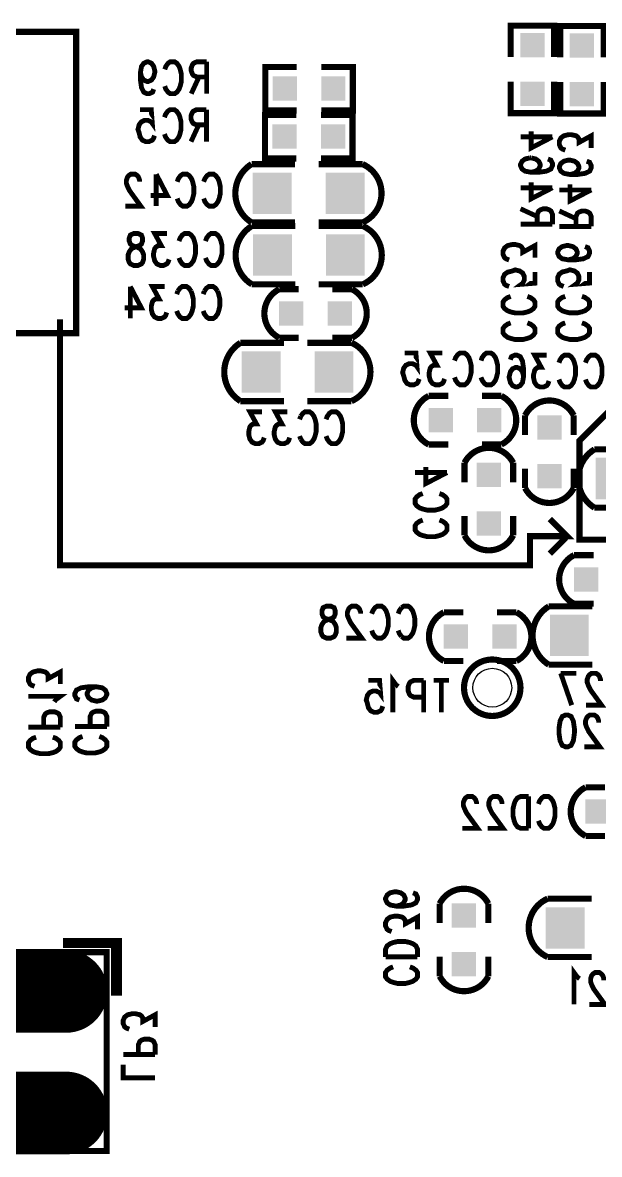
# Model space of a CAD drawing. Extents: x 64 to 173, y 17 to 95.
# Drawn here: x 143.13 to 154.99, y 35.66 to 58.93 of the extents above; entities that cross this region are included whole.
import ezdxf

# ---------------------------------------------------------------- set-up
doc = ezdxf.new("R2010")
doc.units = 0
doc.header["$MEASUREMENT"] = 0
doc.layers.get('0').update_dxf_attribs({"linetype": 'CONTINUOUS'})
doc.layers.add('PASTEMASKBOTTOM', color=5, linetype='CONTINUOUS')
doc.layers.add('SILKSCREENBOTTO', color=9, linetype='CONTINUOUS')

# ---------------------------------------------------------------- blocks, each defined once
blk = doc.blocks.new('ROUND_106')
blk.add_circle((0, 0), 0.4)
blk = doc.blocks.new('SQUARE_225')
blk.add_solid([(0.250062, 0.250062), (0.250062, -0.250062), (-0.250062, 0.250062), (-0.250062, -0.250062)])
blk = doc.blocks.new('RECTANGLE_226')
blk.add_solid([(0.40005, 0.424942), (0.40005, -0.424942), (-0.40005, 0.424942), (-0.40005, -0.424942)])
blk = doc.blocks.new('OBLONG_371')
at = {"const_width": 1.70002}
blk.add_lwpolyline([(1.149986, 0), (-1.149986, 0)], dxfattribs=at)
at = {"const_width": 0.85001}
for points in [[(-1.57499, 0, 1), (-0.724982, 0, 1)], [(0.724982, 0, 1), (1.57499, 0, 1)]]:
    blk.add_lwpolyline(points, format="xyb", close=True, dxfattribs=at)

msp = doc.modelspace()

# ---------------------------------------------------------------- linework, layer by layer
at = {"layer": 'SILKSCREENBOTTO', "color": 5}
for points, const_width in [([(154.062, 58.223), (154.062, 58.869), (153.167, 58.869), (153.167, 58.223)], 0.127), ([(154.186, 58.218), (154.186, 58.864), (155.081, 58.864), (155.081, 58.218)], 0.127), ([(134.849, 52.546), (134.849, 58.742), (144.23, 58.742), (144.23, 52.546), (134.849, 52.546)], 0.127), ([(145.552, 57.908), (145.574, 57.815), (145.62, 57.752), (145.688, 57.721), (145.711, 57.721), (145.779, 57.752), (145.824, 57.815), (145.847, 57.908), (145.847, 57.94), (145.824, 58.033), (145.779, 58.096), (145.711, 58.127), (145.688, 58.127), (145.62, 58.096), (145.574, 58.033), (145.552, 57.908), (145.552, 57.752), (145.574, 57.596), (145.62, 57.502), (145.688, 57.471), (145.733, 57.471), (145.802, 57.502), (145.824, 57.565)], 0.1), ([(146.052, 57.971), (146.074, 58.033), (146.12, 58.096), (146.165, 58.127), (146.256, 58.127), (146.302, 58.096), (146.347, 58.033), (146.37, 57.971), (146.393, 57.877), (146.393, 57.721), (146.37, 57.627), (146.347, 57.565), (146.302, 57.502), (146.256, 57.471), (146.165, 57.471), (146.12, 57.502), (146.074, 57.565), (146.052, 57.627)], 0.1), ([(146.915, 58.127), (146.711, 58.127), (146.643, 58.096), (146.62, 58.065), (146.597, 58.002), (146.597, 57.94), (146.62, 57.877), (146.643, 57.846), (146.711, 57.815), (146.915, 57.815)], 0.1), ([(146.915, 58.127), (146.915, 57.471)], 0.1), ([(148.766, 58.019), (148.12, 58.019), (148.12, 57.125), (148.766, 57.125)], 0.127), ([(149.274, 58.019), (149.92, 58.019), (149.92, 57.125), (149.274, 57.125)], 0.127), ([(146.756, 57.815), (146.597, 57.471)], 0.1), ([(154.062, 57.715), (154.062, 57.069), (153.167, 57.069), (153.167, 57.715)], 0.127), ([(154.186, 57.71), (154.186, 57.064), (155.081, 57.064), (155.081, 57.71)], 0.127), ([(145.546, 57.142), (145.774, 57.142), (145.796, 56.86), (145.774, 56.891), (145.706, 56.923), (145.637, 56.923), (145.569, 56.891), (145.524, 56.829), (145.501, 56.735), (145.524, 56.673), (145.546, 56.579), (145.592, 56.517), (145.66, 56.485), (145.728, 56.485), (145.796, 56.517), (145.819, 56.548), (145.842, 56.61)], 0.1), ([(146.046, 56.985), (146.069, 57.048), (146.114, 57.11), (146.16, 57.142), (146.251, 57.142), (146.296, 57.11), (146.342, 57.048), (146.364, 56.985), (146.387, 56.891), (146.387, 56.735), (146.364, 56.641), (146.342, 56.579), (146.296, 56.517), (146.251, 56.485), (146.16, 56.485), (146.114, 56.517), (146.069, 56.579), (146.046, 56.641)], 0.1), ([(146.91, 57.142), (146.706, 57.142), (146.637, 57.11), (146.615, 57.079), (146.592, 57.016), (146.592, 56.954), (146.615, 56.891), (146.637, 56.86), (146.706, 56.829), (146.91, 56.829)], 0.1), ([(146.91, 57.142), (146.91, 56.485)], 0.1), ([(148.761, 57.034), (148.115, 57.034), (148.115, 56.139), (148.761, 56.139)], 0.127), ([(149.269, 57.034), (149.915, 57.034), (149.915, 56.139), (149.269, 56.139)], 0.127), ([(146.751, 56.829), (146.592, 56.485)], 0.1), ([(154.027, 56.583), (153.37, 56.583)], 0.1), ([(154.027, 56.583), (153.589, 56.355), (153.589, 56.696)], 0.1), ([(154.825, 56.356), (154.825, 56.606), (154.574, 56.469), (154.574, 56.537), (154.543, 56.583), (154.512, 56.606), (154.418, 56.628), (154.356, 56.628), (154.262, 56.606), (154.2, 56.56), (154.168, 56.492), (154.168, 56.424), (154.2, 56.356), (154.231, 56.333), (154.293, 56.31)], 0.1), ([(148.732, 56.023), (147.838, 56.023)], 0.127), ([(150.121, 56.023), (149.215, 56.023)], 0.127), ([(153.933, 56.128), (153.995, 56.105), (154.027, 56.037), (154.027, 55.992), (153.995, 55.923), (153.902, 55.878), (153.745, 55.855), (153.589, 55.855), (153.464, 55.878), (153.401, 55.923), (153.37, 55.992), (153.37, 56.014), (153.401, 56.082), (153.464, 56.128), (153.558, 56.151)], 0.1), ([(153.558, 56.151), (153.589, 56.151)], 0.1), ([(153.589, 56.151), (153.683, 56.128), (153.745, 56.082), (153.777, 56.014), (153.777, 55.992), (153.745, 55.923), (153.683, 55.878), (153.589, 55.855)], 0.1), ([(154.731, 56.083), (154.793, 56.06), (154.825, 55.992), (154.825, 55.947), (154.793, 55.878), (154.699, 55.833), (154.543, 55.81), (154.387, 55.81), (154.262, 55.833), (154.2, 55.878), (154.168, 55.947), (154.168, 55.969), (154.2, 56.037), (154.262, 56.083), (154.356, 56.106), (154.387, 56.106), (154.481, 56.083), (154.543, 56.037), (154.574, 55.969), (154.574, 55.947), (154.543, 55.878), (154.481, 55.833), (154.387, 55.81)], 0.1), ([(145.535, 55.66), (145.535, 55.691), (145.512, 55.754), (145.49, 55.785), (145.444, 55.816), (145.353, 55.816), (145.308, 55.785), (145.285, 55.754), (145.263, 55.691), (145.263, 55.629), (145.285, 55.566), (145.331, 55.473), (145.558, 55.16), (145.24, 55.16)], 0.1), ([(145.876, 55.816), (146.103, 55.379), (145.762, 55.379)], 0.1), ([(145.876, 55.816), (145.876, 55.16)], 0.1), ([(146.308, 55.66), (146.331, 55.723), (146.376, 55.785), (146.422, 55.816), (146.512, 55.816), (146.558, 55.785), (146.603, 55.723), (146.626, 55.66), (146.649, 55.566), (146.649, 55.41), (146.626, 55.316), (146.603, 55.254), (146.558, 55.191), (146.512, 55.16), (146.422, 55.16), (146.376, 55.191), (146.331, 55.254), (146.308, 55.316)], 0.1), ([(146.853, 55.66), (146.876, 55.723), (146.922, 55.785), (146.967, 55.816), (147.058, 55.816), (147.103, 55.785), (147.149, 55.723), (147.172, 55.66), (147.194, 55.566), (147.194, 55.41), (147.172, 55.316), (147.149, 55.254), (147.103, 55.191), (147.058, 55.16), (146.967, 55.16), (146.922, 55.191), (146.876, 55.254), (146.853, 55.316)], 0.1), ([(154.027, 55.537), (153.589, 55.31), (153.589, 55.651)], 0.1), ([(154.825, 55.492), (154.387, 55.265), (154.387, 55.606)], 0.1), ([(154.027, 55.537), (153.37, 55.537)], 0.1), ([(154.825, 55.492), (154.168, 55.492)], 0.1), ([(153.714, 54.946), (153.37, 55.105)], 0.1), ([(154.027, 54.787), (154.027, 54.992), (153.995, 55.06), (153.964, 55.082), (153.902, 55.105), (153.839, 55.105), (153.777, 55.082), (153.745, 55.06), (153.714, 54.992), (153.714, 54.787)], 0.1), ([(154.512, 54.901), (154.168, 55.06)], 0.1), ([(154.825, 54.742), (154.825, 54.947), (154.793, 55.015), (154.762, 55.037), (154.699, 55.06), (154.637, 55.06), (154.574, 55.037), (154.543, 55.015), (154.512, 54.947), (154.512, 54.742)], 0.1), ([(147.838, 54.823), (148.732, 54.823)], 0.127), ([(148.737, 54.751), (147.843, 54.751)], 0.127), ([(149.215, 54.823), (150.121, 54.823)], 0.127), ([(150.126, 54.751), (149.22, 54.751)], 0.127), ([(154.027, 54.787), (153.37, 54.787)], 0.1), ([(154.825, 54.742), (154.168, 54.742)], 0.1), ([(145.504, 54.596), (145.572, 54.565), (145.595, 54.503), (145.595, 54.44), (145.572, 54.378), (145.527, 54.346), (145.436, 54.315), (145.368, 54.284), (145.322, 54.221), (145.299, 54.159), (145.299, 54.065), (145.322, 54.002), (145.345, 53.971), (145.413, 53.94), (145.504, 53.94), (145.572, 53.971), (145.595, 54.002), (145.618, 54.065), (145.618, 54.159), (145.595, 54.221), (145.55, 54.284), (145.481, 54.315), (145.39, 54.346), (145.345, 54.378), (145.322, 54.44), (145.322, 54.503), (145.345, 54.565), (145.413, 54.596), (145.504, 54.596)], 0.1), ([(146.095, 54.596), (145.845, 54.596), (145.981, 54.346), (145.913, 54.346), (145.868, 54.315), (145.845, 54.284), (145.822, 54.19), (145.822, 54.127), (145.845, 54.034), (145.89, 53.971), (145.959, 53.94), (146.027, 53.94), (146.095, 53.971), (146.118, 54.002), (146.14, 54.065)], 0.1), ([(146.345, 54.44), (146.368, 54.503), (146.413, 54.565), (146.459, 54.596), (146.55, 54.596), (146.595, 54.565), (146.641, 54.503), (146.663, 54.44), (146.686, 54.346), (146.686, 54.19), (146.663, 54.096), (146.641, 54.034), (146.595, 53.971), (146.55, 53.94), (146.459, 53.94), (146.413, 53.971), (146.368, 54.034), (146.345, 54.096)], 0.1), ([(146.89, 54.44), (146.913, 54.503), (146.959, 54.565), (147.004, 54.596), (147.095, 54.596), (147.14, 54.565), (147.186, 54.503), (147.208, 54.44), (147.231, 54.346), (147.231, 54.19), (147.208, 54.096), (147.186, 54.034), (147.14, 53.971), (147.095, 53.94), (147.004, 53.94), (146.959, 53.971), (146.913, 54.034), (146.89, 54.096)], 0.1), ([(153.667, 54.098), (153.667, 54.348), (153.417, 54.211), (153.417, 54.28), (153.386, 54.325), (153.355, 54.348), (153.261, 54.37), (153.199, 54.37), (153.105, 54.348), (153.043, 54.302), (153.011, 54.234), (153.011, 54.166), (153.043, 54.098), (153.074, 54.075), (153.136, 54.052)], 0.1), ([(154.696, 54.327), (154.759, 54.304), (154.79, 54.236), (154.79, 54.191), (154.759, 54.123), (154.665, 54.077), (154.508, 54.055), (154.352, 54.055), (154.227, 54.077), (154.165, 54.123), (154.134, 54.191), (154.134, 54.214), (154.165, 54.282), (154.227, 54.327), (154.321, 54.35), (154.352, 54.35), (154.446, 54.327), (154.508, 54.282), (154.54, 54.214), (154.54, 54.191), (154.508, 54.123), (154.446, 54.077), (154.352, 54.055)], 0.1), ([(153.667, 53.802), (153.667, 53.575), (153.386, 53.552), (153.417, 53.575), (153.449, 53.643), (153.449, 53.711), (153.417, 53.78), (153.355, 53.825), (153.261, 53.848), (153.199, 53.825), (153.105, 53.802), (153.043, 53.757), (153.011, 53.689), (153.011, 53.621), (153.043, 53.552), (153.074, 53.53), (153.136, 53.507)], 0.1), ([(154.79, 53.805), (154.79, 53.577), (154.508, 53.554), (154.54, 53.577), (154.571, 53.645), (154.571, 53.714), (154.54, 53.782), (154.477, 53.827), (154.383, 53.85), (154.321, 53.827), (154.227, 53.805), (154.165, 53.759), (154.134, 53.691), (154.134, 53.623), (154.165, 53.554), (154.196, 53.532), (154.258, 53.509)], 0.1), ([(145.343, 53.505), (145.571, 53.068), (145.23, 53.068)], 0.1), ([(145.343, 53.505), (145.343, 52.849)], 0.1), ([(146.048, 53.505), (145.798, 53.505), (145.934, 53.255), (145.866, 53.255), (145.821, 53.224), (145.798, 53.193), (145.775, 53.099), (145.775, 53.036), (145.798, 52.943), (145.843, 52.88), (145.912, 52.849), (145.98, 52.849), (146.048, 52.88), (146.071, 52.912), (146.093, 52.974)], 0.1), ([(146.321, 53.411), (146.366, 53.474), (146.412, 53.505), (146.503, 53.505), (146.548, 53.474), (146.593, 53.411)], 0.1), ([(146.866, 53.411), (146.912, 53.474), (146.957, 53.505), (147.048, 53.505), (147.093, 53.474), (147.139, 53.411)], 0.1), ([(147.843, 53.551), (148.737, 53.551)], 0.127), ([(149.22, 53.551), (150.126, 53.551)], 0.127), ([(146.298, 53.349), (146.321, 53.411)], 0.1), ([(146.593, 53.411), (146.616, 53.349), (146.639, 53.255), (146.639, 53.099), (146.616, 53.005), (146.593, 52.943), (146.548, 52.88), (146.503, 52.849), (146.412, 52.849), (146.366, 52.88), (146.321, 52.943), (146.298, 53.005)], 0.1), ([(146.843, 53.349), (146.866, 53.411)], 0.1), ([(147.139, 53.411), (147.161, 53.349), (147.184, 53.255), (147.184, 53.099), (147.161, 53.005), (147.139, 52.943), (147.093, 52.88), (147.048, 52.849), (146.957, 52.849), (146.912, 52.88), (146.866, 52.943), (146.843, 53.005)], 0.1), ([(148.408, 53.452), (148.808, 53.452)], 0.127), ([(149.501, 53.452), (149.901, 53.452)], 0.127), ([(153.511, 53.302), (153.574, 53.28), (153.636, 53.234), (153.667, 53.189), (153.667, 53.098), (153.636, 53.052), (153.574, 53.007), (153.511, 52.984), (153.417, 52.962), (153.261, 52.962), (153.168, 52.984), (153.105, 53.007), (153.043, 53.052), (153.011, 53.098), (153.011, 53.189), (153.043, 53.234), (153.105, 53.28), (153.168, 53.302)], 0.1), ([(154.633, 53.304), (154.696, 53.282), (154.759, 53.236), (154.79, 53.191), (154.79, 53.1), (154.759, 53.055), (154.696, 53.009), (154.633, 52.986), (154.54, 52.964), (154.383, 52.964), (154.29, 52.986), (154.227, 53.009), (154.165, 53.055), (154.134, 53.1), (154.134, 53.191), (154.165, 53.236), (154.227, 53.282), (154.29, 53.304)], 0.1), ([(143.896, 52.834), (143.896, 47.775), (153.566, 47.775), (153.566, 48.375), (154.323, 48.375), (153.972, 48.726)], 0.127), ([(161.884, 49.975), (161.177, 50.682), (161.177, 51.245), (161.553, 51.62), (162, 51.62), (162.085, 51.705), (162.085, 52.614), (161.931, 52.769), (157.894, 52.769), (157.535, 52.409), (156.007, 52.409), (155.376, 51.778), (155.376, 51.129), (155.347, 51.1), (154.582, 50.335), (154.582, 48.302), (156.588, 48.302), (156.588, 48.271)], 0.127), ([(153.511, 52.757), (153.574, 52.734), (153.636, 52.689), (153.667, 52.643), (153.667, 52.552), (153.636, 52.507), (153.574, 52.461), (153.511, 52.439), (153.417, 52.416), (153.261, 52.416), (153.168, 52.439), (153.105, 52.461), (153.043, 52.507), (153.011, 52.552), (153.011, 52.643), (153.043, 52.689), (153.105, 52.734), (153.168, 52.757)], 0.1), ([(154.633, 52.759), (154.696, 52.736), (154.759, 52.691), (154.79, 52.645), (154.79, 52.554), (154.759, 52.509), (154.696, 52.463), (154.633, 52.441), (154.54, 52.418), (154.383, 52.418), (154.29, 52.441), (154.227, 52.463), (154.165, 52.509), (154.134, 52.554), (154.134, 52.645), (154.165, 52.691), (154.227, 52.736), (154.29, 52.759)], 0.1), ([(148.504, 52.35), (147.61, 52.35)], 0.127), ([(148.808, 52.452), (148.408, 52.452)], 0.127), ([(149.893, 52.35), (148.986, 52.35)], 0.127), ([(149.901, 52.452), (149.501, 52.452)], 0.127), ([(150.99, 52.139), (151.218, 52.139), (151.24, 51.858), (151.218, 51.889), (151.149, 51.92), (151.081, 51.92), (151.013, 51.889), (150.967, 51.827), (150.945, 51.733), (150.967, 51.67), (150.99, 51.577), (151.036, 51.514), (151.104, 51.483), (151.172, 51.483), (151.24, 51.514), (151.263, 51.545), (151.286, 51.608)], 0.1), ([(151.763, 52.139), (151.513, 52.139), (151.649, 51.889), (151.581, 51.889), (151.536, 51.858), (151.513, 51.827), (151.49, 51.733), (151.49, 51.67), (151.513, 51.577), (151.558, 51.514), (151.627, 51.483), (151.695, 51.483), (151.763, 51.514), (151.786, 51.545), (151.808, 51.608)], 0.1), ([(152.013, 51.983), (152.036, 52.046), (152.081, 52.108), (152.127, 52.139), (152.218, 52.139), (152.263, 52.108), (152.308, 52.046), (152.331, 51.983), (152.354, 51.889), (152.354, 51.733), (152.331, 51.639), (152.308, 51.577), (152.263, 51.514), (152.218, 51.483), (152.127, 51.483), (152.081, 51.514), (152.036, 51.577), (152.013, 51.639)], 0.1), ([(152.558, 51.983), (152.581, 52.046), (152.627, 52.108), (152.672, 52.139), (152.763, 52.139), (152.808, 52.108), (152.854, 52.046), (152.876, 51.983), (152.899, 51.889), (152.899, 51.733), (152.876, 51.639), (152.854, 51.577), (152.808, 51.514), (152.763, 51.483), (152.672, 51.483), (152.627, 51.514), (152.581, 51.577), (152.558, 51.639)], 0.1), ([(153.161, 52.001), (153.184, 52.064), (153.252, 52.095), (153.297, 52.095), (153.365, 52.064), (153.411, 51.97), (153.434, 51.814), (153.434, 51.658), (153.411, 51.533), (153.365, 51.47), (153.297, 51.439), (153.274, 51.439), (153.206, 51.47), (153.161, 51.533), (153.138, 51.627), (153.138, 51.658), (153.161, 51.751), (153.206, 51.814), (153.274, 51.845), (153.297, 51.845), (153.365, 51.814), (153.411, 51.751), (153.434, 51.658)], 0.1), ([(153.911, 52.095), (153.661, 52.095), (153.797, 51.845), (153.729, 51.845), (153.684, 51.814), (153.661, 51.783), (153.638, 51.689), (153.638, 51.627), (153.661, 51.533), (153.706, 51.47), (153.775, 51.439), (153.843, 51.439), (153.911, 51.47), (153.934, 51.502), (153.956, 51.564)], 0.1), ([(154.161, 51.939), (154.184, 52.001), (154.229, 52.064), (154.274, 52.095), (154.365, 52.095), (154.411, 52.064), (154.456, 52.001), (154.479, 51.939), (154.502, 51.845), (154.502, 51.689), (154.479, 51.595), (154.456, 51.533), (154.411, 51.47), (154.365, 51.439), (154.274, 51.439), (154.229, 51.47), (154.184, 51.533), (154.161, 51.595)], 0.1), ([(154.706, 51.939), (154.729, 52.001), (154.775, 52.064), (154.82, 52.095), (154.911, 52.095), (154.956, 52.064), (155.002, 52.001), (155.025, 51.939), (155.047, 51.845), (155.047, 51.689), (155.025, 51.595), (155.002, 51.533), (154.956, 51.47), (154.911, 51.439), (154.82, 51.439), (154.775, 51.47), (154.729, 51.533), (154.706, 51.595)], 0.1), ([(147.61, 51.15), (148.504, 51.15)], 0.127), ([(148.986, 51.15), (149.893, 51.15)], 0.127), ([(151.482, 51.258), (151.882, 51.258)], 0.127), ([(152.575, 51.258), (152.975, 51.258)], 0.127), ([(148.053, 50.931), (147.803, 50.931), (147.939, 50.681), (147.871, 50.681), (147.826, 50.65), (147.803, 50.619), (147.78, 50.525), (147.78, 50.462), (147.803, 50.369), (147.849, 50.306), (147.917, 50.275), (147.985, 50.275), (148.053, 50.306), (148.076, 50.337), (148.099, 50.4)], 0.1), ([(148.576, 50.931), (148.326, 50.931), (148.462, 50.681), (148.394, 50.681), (148.349, 50.65), (148.326, 50.619), (148.303, 50.525), (148.303, 50.462), (148.326, 50.369), (148.371, 50.306), (148.44, 50.275), (148.508, 50.275), (148.576, 50.306), (148.599, 50.337), (148.621, 50.4)], 0.1), ([(148.849, 50.838), (148.894, 50.9), (148.939, 50.931), (149.03, 50.931), (149.076, 50.9), (149.121, 50.838), (149.144, 50.775), (149.167, 50.681), (149.167, 50.525), (149.144, 50.431), (149.121, 50.369), (149.076, 50.306), (149.03, 50.275), (148.939, 50.275), (148.894, 50.306), (148.849, 50.369)], 0.1), ([(149.371, 50.775), (149.394, 50.838), (149.44, 50.9), (149.485, 50.931), (149.576, 50.931), (149.621, 50.9), (149.667, 50.838), (149.69, 50.775), (149.712, 50.681), (149.712, 50.525), (149.69, 50.431), (149.667, 50.369), (149.621, 50.306), (149.576, 50.275), (149.485, 50.275), (149.44, 50.306), (149.394, 50.369), (149.371, 50.431)], 0.1), ([(148.826, 50.775), (148.849, 50.838)], 0.1), ([(153.464, 50.456), (153.464, 50.856)], 0.127), ([(154.464, 50.856), (154.464, 50.456)], 0.127), ([(148.849, 50.369), (148.826, 50.431)], 0.1), ([(151.882, 50.258), (151.482, 50.258)], 0.127), ([(152.975, 50.258), (152.575, 50.258)], 0.127), ([(155.785, 50.159), (154.891, 50.159)], 0.127), ([(151.858, 49.681), (151.421, 49.454), (151.421, 49.795)], 0.1), ([(152.219, 49.482), (152.219, 49.882)], 0.127), ([(153.219, 49.882), (153.219, 49.482)], 0.127), ([(153.464, 49.363), (153.464, 49.763)], 0.127), ([(154.464, 49.763), (154.464, 49.363)], 0.127), ([(151.858, 49.681), (151.202, 49.681)], 0.1), ([(151.702, 49.249), (151.765, 49.227), (151.827, 49.181), (151.858, 49.136), (151.858, 49.045), (151.827, 48.999), (151.765, 48.954), (151.702, 48.931), (151.608, 48.908), (151.452, 48.908), (151.359, 48.931), (151.296, 48.954), (151.234, 48.999), (151.202, 49.045), (151.202, 49.136), (151.234, 49.181), (151.296, 49.227), (151.359, 49.249)], 0.1), ([(154.891, 48.959), (155.785, 48.959)], 0.127), ([(151.702, 48.704), (151.765, 48.681), (151.827, 48.636), (151.858, 48.59), (151.858, 48.499), (151.827, 48.454), (151.765, 48.408), (151.702, 48.386), (151.608, 48.363), (151.452, 48.363), (151.359, 48.386), (151.296, 48.408), (151.234, 48.454), (151.202, 48.499), (151.202, 48.59), (151.234, 48.636), (151.296, 48.681), (151.359, 48.704)], 0.1), ([(152.219, 48.389), (152.219, 48.789)], 0.127), ([(153.219, 48.789), (153.219, 48.389)], 0.127), ([(154.301, 48.342), (153.972, 48.013)], 0.127), ([(154.472, 47.984), (154.872, 47.984)], 0.127), ([(154.872, 46.984), (154.472, 46.984)], 0.127), ([(149.468, 46.934), (149.536, 46.903), (149.559, 46.84), (149.559, 46.778), (149.536, 46.715), (149.491, 46.684), (149.4, 46.653), (149.332, 46.622), (149.286, 46.559), (149.264, 46.497), (149.264, 46.403), (149.286, 46.341), (149.309, 46.309), (149.377, 46.278), (149.468, 46.278), (149.536, 46.309), (149.559, 46.341), (149.582, 46.403), (149.582, 46.497), (149.559, 46.559), (149.514, 46.622), (149.445, 46.653), (149.354, 46.684), (149.309, 46.715), (149.286, 46.778), (149.286, 46.84), (149.309, 46.903), (149.377, 46.934), (149.468, 46.934)], 0.1), ([(150.082, 46.778), (150.082, 46.809), (150.059, 46.872), (150.036, 46.903), (149.991, 46.934), (149.9, 46.934), (149.854, 46.903), (149.832, 46.872), (149.809, 46.809), (149.809, 46.747), (149.832, 46.684), (149.877, 46.59), (150.104, 46.278), (149.786, 46.278)], 0.1), ([(150.309, 46.778), (150.332, 46.84), (150.377, 46.903), (150.423, 46.934), (150.513, 46.934), (150.559, 46.903), (150.604, 46.84), (150.627, 46.778), (150.65, 46.684), (150.65, 46.528), (150.627, 46.434), (150.604, 46.372), (150.559, 46.309), (150.513, 46.278), (150.423, 46.278), (150.377, 46.309), (150.332, 46.372), (150.309, 46.434)], 0.1), ([(150.854, 46.778), (150.877, 46.84), (150.922, 46.903)], 0.1), ([(150.922, 46.903), (150.968, 46.934), (151.059, 46.934), (151.104, 46.903), (151.15, 46.84), (151.173, 46.778), (151.195, 46.684), (151.195, 46.528), (151.173, 46.434), (151.15, 46.372), (151.104, 46.309), (151.059, 46.278), (150.968, 46.278), (150.922, 46.309)], 0.1), ([(151.793, 46.808), (152.193, 46.808)], 0.127), ([(152.887, 46.808), (153.287, 46.808)], 0.127), ([(154.845, 46.931), (153.951, 46.931)], 0.127), ([(150.922, 46.309), (150.877, 46.372), (150.854, 46.434)], 0.1), ([(152.193, 45.808), (151.793, 45.808)], 0.127), ([(153.287, 45.808), (152.887, 45.808)], 0.127), ([(143.905, 45.331), (143.905, 45.581), (143.655, 45.445), (143.655, 45.513), (143.624, 45.559), (143.593, 45.581), (143.499, 45.604), (143.437, 45.604), (143.343, 45.581), (143.281, 45.536), (143.249, 45.468), (143.249, 45.399), (143.281, 45.331), (143.312, 45.309), (143.374, 45.286)], 0.1), ([(153.951, 45.731), (154.845, 45.731)], 0.127), ([(150.242, 45.408), (150.47, 45.408), (150.492, 45.127), (150.47, 45.158), (150.401, 45.189), (150.333, 45.189), (150.265, 45.158), (150.219, 45.096), (150.197, 45.002), (150.219, 44.939), (150.242, 44.846), (150.288, 44.783), (150.356, 44.752), (150.424, 44.752), (150.492, 44.783), (150.515, 44.814), (150.538, 44.877)], 0.1), ([(150.856, 45.283), (150.81, 45.315), (150.742, 45.408), (150.742, 44.752)], 0.1), ([(151.379, 45.408), (151.174, 45.408), (151.106, 45.377), (151.083, 45.346), (151.06, 45.283), (151.06, 45.189), (151.083, 45.127), (151.106, 45.096), (151.174, 45.064), (151.379, 45.064)], 0.1), ([(151.379, 45.408), (151.379, 44.752)], 0.1), ([(151.901, 45.408), (151.583, 45.408)], 0.1), ([(151.742, 45.408), (151.742, 44.752)], 0.1), ([(154.197, 45.554), (154.424, 44.898)], 0.1), ([(154.515, 45.554), (154.197, 45.554)], 0.1), ([(155.015, 45.398), (155.015, 45.429), (154.992, 45.492), (154.969, 45.523), (154.924, 45.554), (154.833, 45.554), (154.788, 45.523), (154.765, 45.492), (154.742, 45.429), (154.742, 45.367), (154.765, 45.304), (154.81, 45.211), (155.038, 44.898), (154.719, 44.898)], 0.1), ([(144.642, 45.277), (144.548, 45.255), (144.486, 45.209), (144.454, 45.141), (144.454, 45.118), (144.486, 45.05), (144.548, 45.004), (144.642, 44.982), (144.673, 44.982), (144.767, 45.004), (144.829, 45.05), (144.861, 45.118), (144.861, 45.141), (144.829, 45.209), (144.767, 45.255), (144.642, 45.277), (144.486, 45.277), (144.329, 45.255), (144.236, 45.209), (144.204, 45.141), (144.204, 45.095), (144.236, 45.027), (144.298, 45.004)], 0.1), ([(143.78, 44.968), (143.812, 45.013), (143.905, 45.081), (143.249, 45.081)], 0.1), ([(143.905, 44.445), (143.905, 44.65), (143.874, 44.718), (143.843, 44.741), (143.78, 44.763), (143.687, 44.763), (143.624, 44.741), (143.593, 44.718), (143.562, 44.65), (143.562, 44.445)], 0.1), ([(144.861, 44.459), (144.861, 44.664), (144.829, 44.732), (144.798, 44.755), (144.736, 44.777), (144.642, 44.777), (144.579, 44.755), (144.548, 44.732), (144.517, 44.664), (144.517, 44.459)], 0.1), ([(154.343, 44.697), (154.411, 44.666), (154.457, 44.572), (154.479, 44.416), (154.479, 44.322), (154.457, 44.166), (154.411, 44.072), (154.343, 44.041), (154.298, 44.041), (154.229, 44.072), (154.184, 44.166), (154.161, 44.322), (154.161, 44.416), (154.184, 44.572), (154.229, 44.666), (154.298, 44.697), (154.343, 44.697)], 0.1), ([(154.979, 44.541), (154.979, 44.572), (154.957, 44.635), (154.934, 44.666), (154.888, 44.697), (154.797, 44.697), (154.752, 44.666), (154.729, 44.635), (154.707, 44.572), (154.707, 44.51), (154.729, 44.447), (154.775, 44.353), (155.002, 44.041), (154.684, 44.041)], 0.1), ([(143.905, 44.445), (143.249, 44.445)], 0.1), ([(144.861, 44.459), (144.204, 44.459)], 0.1), ([(143.749, 44.24), (143.812, 44.218), (143.874, 44.172), (143.905, 44.127), (143.905, 44.036), (143.874, 43.991), (143.812, 43.945), (143.749, 43.922), (143.655, 43.9), (143.499, 43.9), (143.406, 43.922), (143.343, 43.945), (143.281, 43.991), (143.249, 44.036), (143.249, 44.127), (143.281, 44.172), (143.343, 44.218), (143.406, 44.24)], 0.1), ([(144.705, 44.255), (144.767, 44.232), (144.829, 44.186), (144.861, 44.141), (144.861, 44.05), (144.829, 44.004), (144.767, 43.959), (144.705, 43.936), (144.611, 43.914), (144.454, 43.914), (144.361, 43.936), (144.298, 43.959), (144.236, 44.004), (144.204, 44.05), (144.204, 44.141), (144.236, 44.186), (144.298, 44.232), (144.361, 44.255)], 0.1), ([(152.467, 42.866), (152.467, 42.897), (152.444, 42.96), (152.421, 42.991), (152.376, 43.022), (152.285, 43.022), (152.239, 42.991), (152.217, 42.96), (152.194, 42.897), (152.194, 42.835), (152.217, 42.772), (152.262, 42.679), (152.489, 42.366), (152.171, 42.366)], 0.1), ([(152.989, 42.866), (152.989, 42.897), (152.967, 42.96), (152.944, 42.991), (152.899, 43.022), (152.808, 43.022), (152.762, 42.991), (152.739, 42.96), (152.717, 42.897), (152.717, 42.835), (152.739, 42.772), (152.785, 42.679), (153.012, 42.366), (152.694, 42.366)], 0.1), ([(153.535, 43.022), (153.376, 43.022), (153.307, 42.991), (153.262, 42.929), (153.239, 42.866), (153.217, 42.772), (153.217, 42.616), (153.239, 42.522), (153.262, 42.46), (153.307, 42.397), (153.376, 42.366), (153.535, 42.366)], 0.1), ([(153.535, 43.022), (153.535, 42.366)], 0.1), ([(153.739, 42.866), (153.762, 42.929), (153.808, 42.991), (153.853, 43.022), (153.944, 43.022), (153.989, 42.991), (154.035, 42.929), (154.058, 42.866), (154.08, 42.772), (154.08, 42.616), (154.058, 42.522), (154.035, 42.46), (153.989, 42.397), (153.944, 42.366), (153.853, 42.366), (153.808, 42.397), (153.762, 42.46), (153.739, 42.522)], 0.1), ([(154.709, 43.209), (155.109, 43.209)], 0.127), ([(155.109, 42.209), (154.709, 42.209)], 0.127), ([(151.157, 41.04), (151.219, 41.017), (151.251, 40.949), (151.251, 40.903), (151.219, 40.835), (151.126, 40.79), (150.969, 40.767), (150.813, 40.767), (150.688, 40.79), (150.626, 40.835), (150.594, 40.903), (150.594, 40.926), (150.626, 40.994), (150.688, 41.04), (150.782, 41.062), (150.813, 41.062), (150.907, 41.04), (150.969, 40.994), (151, 40.926), (151, 40.903), (150.969, 40.835), (150.907, 40.79), (150.813, 40.767)], 0.1), ([(154.834, 40.92), (153.928, 40.92)], 0.127), ([(151.707, 40.417), (151.707, 40.817)], 0.127), ([(152.707, 40.817), (152.707, 40.417)], 0.127), ([(151.251, 40.29), (151.251, 40.54), (151, 40.403), (151, 40.471), (150.969, 40.517), (150.938, 40.54), (150.844, 40.562), (150.782, 40.562), (150.688, 40.54), (150.626, 40.494), (150.594, 40.426), (150.594, 40.358), (150.626, 40.29), (150.657, 40.267), (150.719, 40.244)], 0.1), ([(145.008, 39.97), (144.02, 39.97), (144.02, 40.049), (145.107, 40.049), (145.107, 38.992), (145.008, 38.992), (145.008, 39.97)], 0.127), ([(151.251, 39.722), (151.251, 39.881), (151.219, 39.949), (151.157, 39.994), (151.094, 40.017), (151, 40.04), (150.844, 40.04), (150.75, 40.017), (150.688, 39.994), (150.626, 39.949), (150.594, 39.881), (150.594, 39.722)], 0.1), ([(144.856, 35.959), (144.856, 39.82), (140.919, 39.82), (140.919, 35.731), (144.856, 35.731), (144.856, 35.959)], 0.127), ([(151.251, 39.722), (150.594, 39.722)], 0.1), ([(151.094, 39.517), (151.157, 39.494), (151.219, 39.449), (151.251, 39.403), (151.251, 39.312), (151.219, 39.267), (151.157, 39.221), (151.094, 39.199), (151, 39.176), (150.844, 39.176), (150.75, 39.199), (150.688, 39.221), (150.626, 39.267), (150.594, 39.312), (150.594, 39.403), (150.626, 39.449), (150.688, 39.494), (150.75, 39.517)], 0.1), ([(151.707, 39.324), (151.707, 39.724)], 0.127), ([(152.707, 39.724), (152.707, 39.324)], 0.127), ([(153.928, 39.72), (154.834, 39.72)], 0.127), ([(154.584, 39.275), (154.539, 39.306), (154.471, 39.4), (154.471, 38.744)], 0.1), ([(155.084, 39.244), (155.084, 39.275), (155.062, 39.338), (155.039, 39.369), (154.994, 39.4), (154.903, 39.4), (154.857, 39.369), (154.834, 39.338), (154.812, 39.275), (154.812, 39.213), (154.834, 39.15), (154.88, 39.057), (155.107, 38.744), (154.789, 38.744)], 0.1), ([(145.854, 38.282), (145.854, 38.533), (145.603, 38.396), (145.603, 38.464), (145.572, 38.51), (145.541, 38.533), (145.447, 38.555), (145.385, 38.555), (145.291, 38.533), (145.229, 38.487), (145.197, 38.419), (145.197, 38.351), (145.229, 38.282), (145.26, 38.26), (145.322, 38.237)], 0.1), ([(145.854, 37.714), (145.854, 37.919), (145.822, 37.987), (145.791, 38.01), (145.729, 38.032), (145.635, 38.032), (145.572, 38.01), (145.541, 37.987), (145.51, 37.919), (145.51, 37.714)], 0.1), ([(145.854, 37.714), (145.197, 37.714)], 0.1), ([(145.854, 37.237), (145.197, 37.237), (145.197, 37.51)], 0.1)]:
    msp.add_lwpolyline(points, dxfattribs=dict(at, const_width=const_width))
at = {"layer": 'SILKSCREENBOTTO', "color": 5, "const_width": 0.127}
for points in [[(147.837, 56.023, 0.555895), (147.838, 54.823)], [(150.121, 54.823, 0.650572), (150.121, 56.023)], [(147.843, 54.751, 0.556095), (147.844, 53.551)], [(150.126, 53.551, 0.65088), (150.126, 54.751)], [(148.407, 53.452, 0.613356), (148.408, 52.452)], [(149.901, 52.452, 0.613427), (149.901, 53.452)], [(147.609, 52.349, 0.556157), (147.61, 51.149)], [(149.893, 51.15, 0.650572), (149.893, 52.35)], [(151.481, 51.257, 0.613495), (151.482, 50.257)], [(152.976, 50.258, 0.613356), (152.975, 51.258)], [(154.464, 50.857, 0.613288), (153.464, 50.856)], [(153.218, 49.883, 0.613356), (152.218, 49.882)], [(154.89, 50.158, 0.555957), (154.891, 48.958)], [(153.464, 49.363, 0.613495), (154.464, 49.363)], [(152.219, 48.388, 0.613495), (153.219, 48.389)], [(154.472, 47.983, 0.613495), (154.472, 46.983)], [(151.793, 46.808, 0.613427), (151.794, 45.808)], [(153.287, 45.808, 0.613288), (153.286, 46.808)], [(153.951, 46.93, 0.556095), (153.952, 45.73)], [(154.708, 43.209, 0.613356), (154.709, 42.209)], [(152.707, 40.818, 0.613495), (151.707, 40.817)], [(153.928, 40.92, 0.650572), (153.928, 39.72)], [(151.708, 39.324, 0.613495), (152.708, 39.324)]]:
    msp.add_lwpolyline(points, format="xyb", dxfattribs=at)
msp.add_lwpolyline([(152.208, 45.257, 1), (153.369, 45.257, 1)], format="xyb", close=True, dxfattribs=at)

# ---------------------------------------------------------------- block references
at = {"layer": 'PASTEMASKBOTTOM', "color": 5}
for name, p in [('SQUARE_225', (153.617, 58.469)), ('SQUARE_225', (154.631, 58.464)), ('SQUARE_225', (148.52, 57.575)), ('SQUARE_225', (149.52, 57.575)), ('SQUARE_225', (153.617, 57.469)), ('SQUARE_225', (154.631, 57.464)), ('SQUARE_225', (148.515, 56.589)), ('SQUARE_225', (149.515, 56.589)), ('RECTANGLE_226', (148.262, 55.423)), ('RECTANGLE_226', (149.761, 55.423)), ('RECTANGLE_226', (148.267, 54.151)), ('RECTANGLE_226', (149.767, 54.151)), ('SQUARE_225', (148.654, 52.952)), ('SQUARE_225', (149.654, 52.952)), ('RECTANGLE_226', (148.033, 51.75)), ('RECTANGLE_226', (149.533, 51.75)), ('SQUARE_225', (151.728, 50.758)), ('SQUARE_225', (152.728, 50.758)), ('SQUARE_225', (153.964, 50.61)), ('SQUARE_225', (152.719, 49.635)), ('SQUARE_225', (153.964, 49.61)), ('RECTANGLE_226', (155.314, 49.559)), ('SQUARE_225', (152.719, 48.635)), ('SQUARE_225', (154.719, 47.484)), ('SQUARE_225', (152.04, 46.308)), ('SQUARE_225', (153.04, 46.308)), ('RECTANGLE_226', (154.375, 46.331)), ('ROUND_106', (152.789, 45.257)), ('SQUARE_225', (154.956, 42.709)), ('SQUARE_225', (152.207, 40.571)), ('RECTANGLE_226', (154.287, 40.32)), ('OBLONG_371', (142.873, 39.013)), ('SQUARE_225', (152.207, 39.571)), ('OBLONG_371', (142.873, 36.513))]:
    msp.add_blockref(name, p, dxfattribs=at)

doc.saveas('drawing.dxf')
